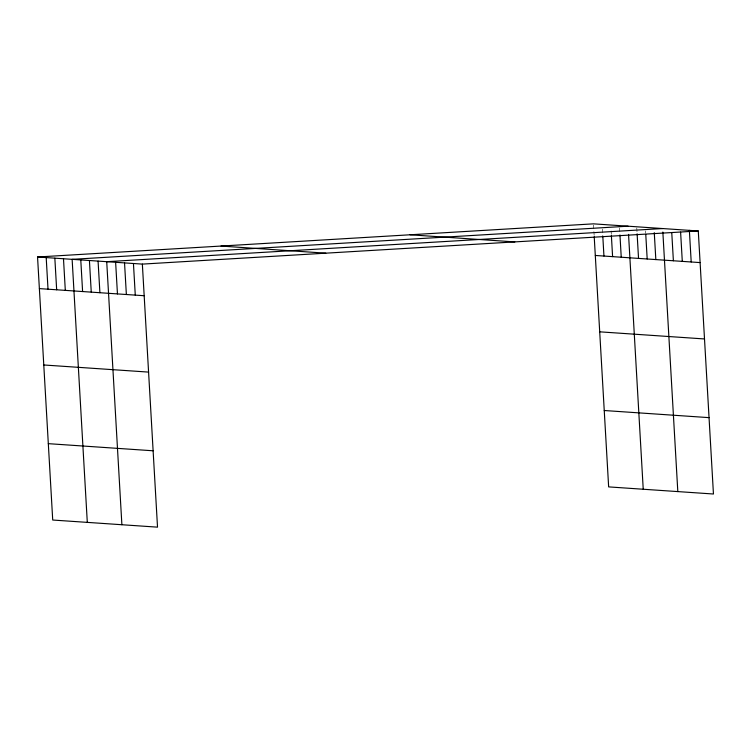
<?xml version="1.0" encoding="UTF-8"?>
<svg xmlns="http://www.w3.org/2000/svg" width="751" height="751" viewBox="0 0 751 751"><rect width="100%" height="100%" fill="white"/><g stroke="black" fill="none" stroke-linecap="round" stroke-linejoin="round"><path stroke-width="0.56" stroke-dasharray="3.75 2.82" d="M645.56 230.886L645.691 233.223M636.782 227.957L637.045 232.641M619.556 227.947L619.894 233.805M611.107 230.876L611.314 234.387M602.396 229.111L602.8 236.143M593.543 225.018L594.154 235.551"/><path stroke-width="1.13" d="M37.55 256.992L142.352 264.108L157.522 527.155L52.72 520.03L37.55 256.992L593.478 223.845L698.28 230.97L713.45 494.008L608.648 486.892L594.219 236.725M628.061 226.192L72.134 259.339L87.304 522.386M662.645 228.548L106.717 261.686L121.887 524.733M142.352 264.108L698.28 230.97M410.018 234.781L514.829 241.906M595.299 255.462L700.11 262.587M221.01 246.056L325.812 253.171M39.371 288.609L144.173 295.725M599.702 331.829L704.513 338.954M43.774 364.977L148.585 372.102M604.245 410.515L709.047 417.64M48.317 443.663L153.12 450.788M689.371 230.36L691.202 261.977M680.603 232.097L682.293 261.376M671.76 232.66L673.384 260.766M662.851 232.059L677.815 491.586M654.271 232.641L655.83 259.574M645.766 234.396L647.184 258.982M637.111 233.805L638.538 258.4M628.54 234.387L643.231 489.239M619.96 234.979L621.237 257.227M611.38 235.561L612.591 256.635M602.8 236.143L603.945 256.053M133.443 263.507L135.274 295.124M124.535 262.897L126.365 294.514M115.626 262.296L117.456 293.913M98.071 261.104L99.902 292.721M89.425 260.513L91.256 292.13M80.779 259.93L82.601 291.548M63.488 258.757L65.309 290.374M54.842 258.166L56.663 289.783M46.196 257.574L48.017 289.191"/></g></svg>
